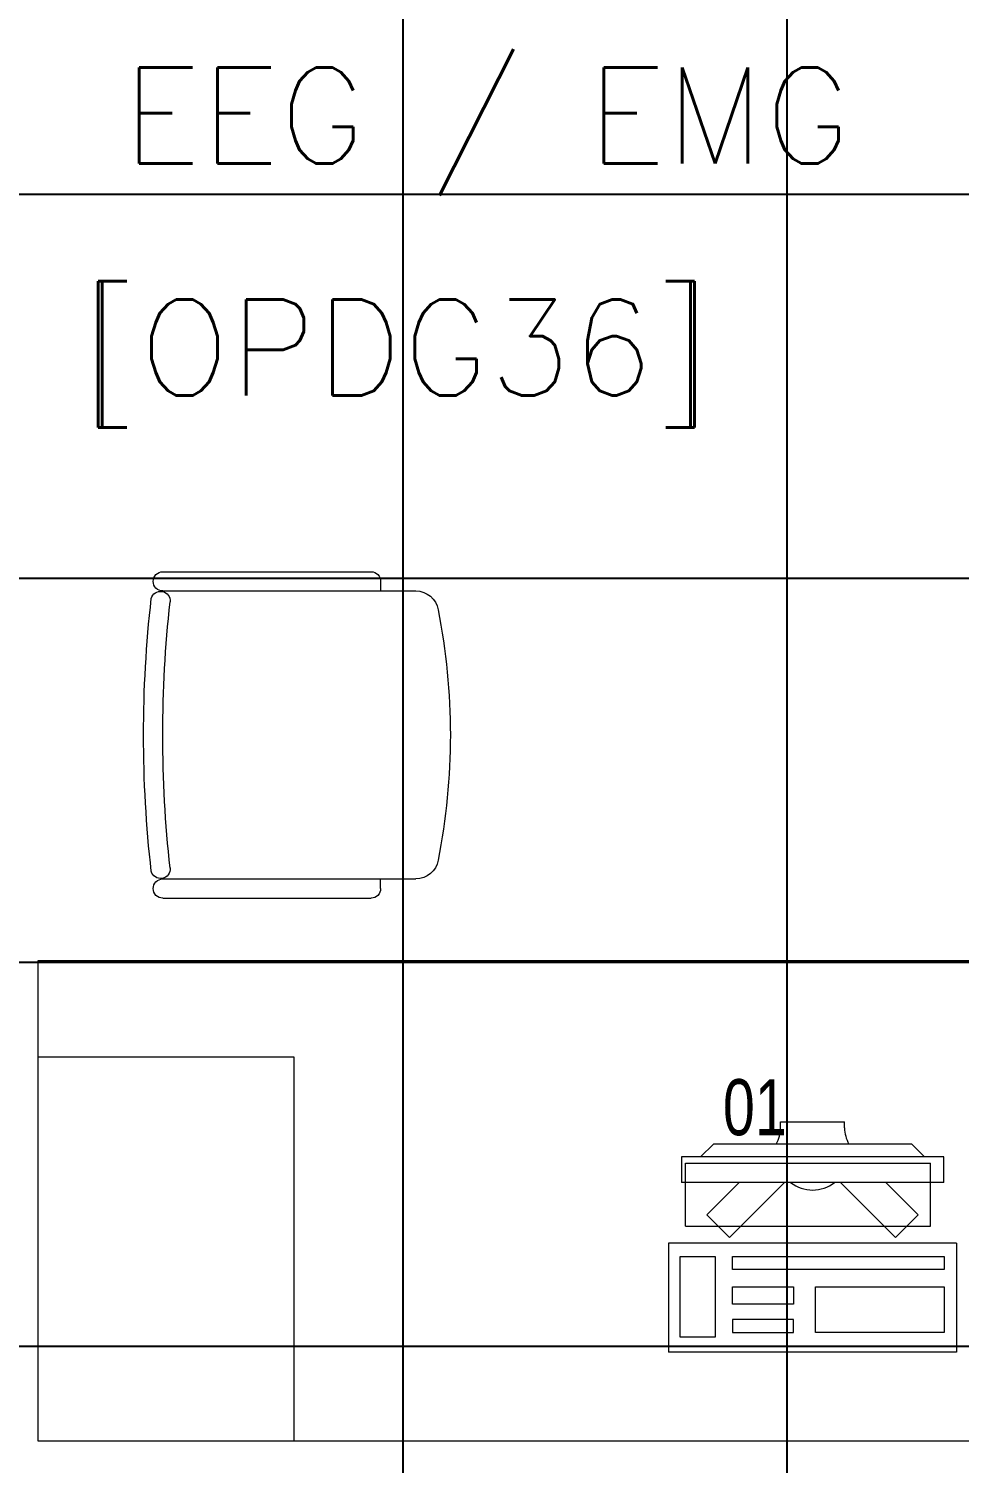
# Model space of a CAD drawing. Header units: inches. Extents: x -12418 to 472786, y -29325 to 19878.
# Drawn here: x 46774 to 48228, y -6183 to -3942 of the extents above; entities that cross this region are included whole.
import ezdxf
from ezdxf import colors
from ezdxf.entities.mleader import LeaderData, LeaderLine
from ezdxf.math import Vec2, Vec3

# ---------------------------------------------------------------- set-up
doc = ezdxf.new("R2010")
doc.units = ezdxf.units.IN
doc.header["$LTSCALE"] = 25
doc.header["$MEASUREMENT"] = 0
doc.linetypes.add('00-Ground Floor$0$HIDDEN', pattern=[9.525, 6.35, -3.175])
doc.linetypes.add('DASHDOT', pattern=[25.4, 12.7, -6.35, 0, -6.35])
doc.layers.get('0').update_dxf_attribs({"color": 8})
for name, color, linetype, lineweight in [('00-Ground Floor$0$72_EGR_BASE_TEXT', 252, 'Continuous', 5), ('00-Ground Floor$0$72_EGR_EQP_TAG', 142, 'Continuous', 5), ('00-Ground Floor$0$LOADING', 253, 'Continuous', 5), ('E-LITE-CLNG-CNDT', 6, 'DASHDOT', 35), ('T-DATA-TEXT', 2, 'Continuous', 25)]:
    doc.layers.add(name, color=color, linetype=linetype, lineweight=lineweight)
doc.layers.add('00-Ground Floor$0$False Ceiling', color=251, linetype='Continuous')
doc.styles.add('00-Ground Floor$0$SIMPLEX', font='SIMPLEX.shx', dxfattribs={"height": 150})
doc.styles.add('00-Ground Floor$0$X3G_ENTITY_257CFD', font='swisscl.ttf', dxfattribs={"height": 200})
doc.styles.add('DC_Elc_Romans', font='elc_romans.shx', dxfattribs={"width": 0.7})

# ---------------------------------------------------------------- blocks, each defined once
blk = doc.blocks.new('00-Ground Floor$0$GF21043-P')
at = {"color": 0}
for p, q in [((0.8, 0.75), (-0.8, 0.75)), ((-0.8, 0.75), (-0.8, 0)), ((-0.8, 0), (0.8, 0))]:
    blk.add_line(p, q, dxfattribs=at)
at = {"color": 0, "linetype": '00-Ground Floor$0$HIDDEN'}
for p, q in [((-0.8, 0.6), (-0.4, 0.6)), ((-0.4, 0.6), (-0.4, 0))]:
    blk.add_line(p, q, dxfattribs=at)
blk = doc.blocks.new('00-Ground Floor$0$GF21016-P')
at = {"layer": '00-Ground Floor$0$LOADING', "extrusion": (-1.24384e-09, -1.20261e-09, -1)}
for p, q in [((0.0128, 0.0179), (0.0128, 0.4136)), ((0.4628, 0.0179), (0.4628, 0.4136)), ((-0.0172, 0.0179), (-0.0172, 0.3435)), ((-0.0022, 0.3585), (0.0128, 0.3585)), ((0.4778, 0.3585), (0.4628, 0.3585)), ((0.4928, 0.0179), (0.4928, 0.3435)), ((0.4778, 0.0029), (0.4778, 0.0029))]:
    blk.add_line(p, q, dxfattribs=at)
for centre, radius, start, end in [((-0.2378, -0.5362), 1.0036, 78.7568, 101.2432), ((-0.0478, 0.4136), 0.035, 0, 80.6557), ((-0.4278, 0.4136), 0.035, 99.3443, 180), ((0.0022, 0.3435), 0.015, 0, 90), ((-0.4778, 0.3435), 0.015, 90, 180), ((-0.0284, 0.0145), 0.015, 284.3864, 95.5209), ((-0.2378, 1.8928), 1.8749, 263.6341, 276.3659), ((-0.4471, 0.0145), 0.015, 84.4791, 255.6136), ((0.0022, 0.0179), 0.015, 270, 0), ((0.0022, 0.0179), 0.015, 180, 270), ((-0.2378, 1.8734), 1.8855, 263.5119, 276.4881), ((-0.4778, 0.0179), 0.015, 270, 0), ((-0.4778, 0.0179), 0.015, 180, 270)]:
    blk.add_arc(centre, radius, start, end, dxfattribs=at)
blk = doc.blocks.new('00-Ground Floor$0$ITCWLS1-P')
at = {"layer": '00-Ground Floor$0$LOADING'}
for p, q in [((-0.17, 0.45), (-0.17, 0)), ((-0.17, 0.45), (0, 0.45)), ((0, 0.45), (0, 0)), ((-0.2651, 0.43, 0), (-0.3051, 0.43, 0)), ((-0.3051, 0.43, 0), (-0.3051, 0.02, 0)), ((-0.2651, 0.43, 0), (-0.2651, 0.02, 0)), ((-0.1496, 0.4305), (-0.1291, 0.4305)), ((-0.1291, 0.4305), (-0.1291, 0.4089)), ((-0.197, 0.4094), (-0.295, 0.4094)), ((-0.295, 0.0264), (-0.295, 0.4094)), ((-0.197, 0.0264), (-0.197, 0.4094)), ((-0.3251, 0.38, 0), (-0.3051, 0.4, 0)), ((-0.3251, 0.38, 0), (-0.3251, 0.07, 0)), ((-0.3503, 0.275), (-0.3596, 0.275)), ((-0.3596, 0.175), (-0.3596, 0.275)), ((-0.3503, 0.175), (-0.3596, 0.175)), ((-0.3251, 0.07, 0), (-0.3051, 0.05, 0)), ((-0.197, 0.0264), (-0.295, 0.0264)), ((-0.3051, 0.02, 0), (-0.2651, 0.02, 0)), ((-0.17, 0), (0, 0))]:
    blk.add_line(p, q, dxfattribs=at)
at = {"layer": '00-Ground Floor$0$LOADING', "extrusion": (2.48281e-10, 3.18408e-10, -1)}
for p, q in [((-0.2651, 0.3395), (-0.2144, 0.3902)), ((-0.1791, 0.3548), (-0.2144, 0.3902)), ((-0.2651, 0.2688), (-0.1791, 0.3548))]:
    blk.add_line(p, q, dxfattribs=at)
at = {"layer": '00-Ground Floor$0$LOADING', "extrusion": (2.48281e-10, -3.18408e-10, -1)}
for p, q in [((-0.2651, 0.1812), (-0.1791, 0.0952)), ((-0.2651, 0.1105), (-0.2144, 0.0598)), ((-0.1791, 0.0952), (-0.2144, 0.0598))]:
    blk.add_line(p, q, dxfattribs=at)
at = {"layer": '00-Ground Floor$0$LOADING'}
for points in [[(-0.1291, 0.4089), (-0.1291, 0.1), (-0.1496, 0.1), (-0.1496, 0.4305)], [(-0.1496, 0.1), (-0.1496, 0.1), (-0.1496, 0.1), (-0.1496, 0.1), (-0.1496, 0.1), (-0.1496, 0.1), (-0.1496, 0.1), (-0.1496, 0.1), (-0.1496, 0.1)], [(-0.1496, 0.1), (-0.1496, 0.1), (-0.1496, 0.1), (-0.1496, 0.1), (-0.1496, 0.1), (-0.1496, 0.1), (-0.1496, 0.1), (-0.1496, 0.1), (-0.1496, 0.1), (-0.1496, 0.1), (-0.1496, 0.1), (-0.1496, 0.1), (-0.1496, 0.1), (-0.1496, 0.1), (-0.1496, 0.1), (-0.1496, 0.1), (-0.1496, 0.1), (-0.1496, 0.1)], [(-0.1496, 0.1), (-0.1496, 0.1), (-0.1496, 0.1), (-0.1496, 0.1), (-0.1496, 0.1), (-0.1496, 0.1), (-0.1496, 0.1), (-0.1496, 0.1), (-0.1496, 0.1), (-0.1496, 0.1)], [(-0.1496, 0.1), (-0.1496, 0.1), (-0.1496, 0.1), (-0.1496, 0.1), (-0.1496, 0.1), (-0.1496, 0.1), (-0.1496, 0.1)], [(-0.1496, 0.1), (-0.1496, 0.1), (-0.1496, 0.1), (-0.1496, 0.1), (-0.1496, 0.1), (-0.1496, 0.1), (-0.1496, 0.1), (-0.1496, 0.1), (-0.1496, 0.1), (-0.1496, 0.1)], [(-0.1496, 0.1), (-0.1496, 0.1), (-0.1496, 0.1), (-0.1496, 0.1), (-0.1496, 0.1), (-0.1496, 0.1), (-0.1496, 0.1), (-0.1496, 0.1), (-0.1496, 0.1), (-0.1496, 0.1), (-0.1496, 0.1), (-0.1496, 0.1), (-0.1496, 0.1), (-0.1496, 0.1), (-0.1496, 0.1)], [(-0.1496, 0.1), (-0.1496, 0.1), (-0.1496, 0.1), (-0.1496, 0.1), (-0.1496, 0.1), (-0.1496, 0.1), (-0.1496, 0.1), (-0.1496, 0.1), (-0.1496, 0.1), (-0.1496, 0.1)], [(-0.1496, 0.1), (-0.1496, 0.1), (-0.1496, 0.1), (-0.1496, 0.1), (-0.1496, 0.1), (-0.1496, 0.1), (-0.1496, 0.1), (-0.1496, 0.1), (-0.1496, 0.1), (-0.1496, 0.1)], [(-0.1496, 0.1), (-0.1496, 0.1), (-0.1496, 0.1), (-0.1496, 0.1), (-0.1496, 0.1), (-0.1496, 0.1), (-0.1496, 0.1), (-0.1496, 0.1), (-0.1496, 0.1), (-0.1496, 0.1), (-0.1496, 0.1), (-0.1496, 0.1), (-0.1496, 0.1), (-0.1496, 0.1), (-0.1496, 0.1), (-0.1496, 0.1), (-0.1496, 0.1), (-0.1496, 0.1), (-0.1496, 0.1), (-0.1496, 0.1), (-0.1496, 0.1), (-0.1496, 0.1), (-0.1496, 0.1), (-0.1496, 0.1), (-0.1496, 0.1), (-0.1496, 0.1), (-0.1496, 0.1), (-0.1496, 0.1), (-0.1496, 0.1), (-0.1496, 0.1), (-0.1496, 0.1), (-0.1496, 0.1), (-0.1496, 0.1), (-0.1496, 0.1), (-0.1496, 0.1), (-0.1496, 0.1), (-0.1496, 0.1), (-0.1496, 0.1), (-0.1496, 0.1), (-0.1496, 0.1), (-0.1496, 0.1), (-0.1496, 0.1), (-0.1496, 0.1), (-0.1496, 0.1), (-0.1496, 0.1), (-0.1496, 0.1), (-0.1496, 0.1), (-0.1496, 0.1), (-0.1496, 0.1), (-0.1496, 0.1), (-0.1496, 0.1), (-0.1496, 0.1), (-0.1496, 0.1), (-0.1496, 0.1)], [(-0.1496, 0.1), (-0.1496, 0.1), (-0.1496, 0.1), (-0.1496, 0.1), (-0.1496, 0.1), (-0.1496, 0.1), (-0.1496, 0.1), (-0.1496, 0.1), (-0.1496, 0.1), (-0.1496, 0.1), (-0.1496, 0.1), (-0.1496, 0.1), (-0.1496, 0.1), (-0.1496, 0.1), (-0.1496, 0.1), (-0.1496, 0.1), (-0.1496, 0.1), (-0.1496, 0.1), (-0.1496, 0.1), (-0.1496, 0.1), (-0.1496, 0.1), (-0.1496, 0.1), (-0.1496, 0.1), (-0.1496, 0.1), (-0.1496, 0.1), (-0.1496, 0.1), (-0.1496, 0.1), (-0.1496, 0.1), (-0.1496, 0.1), (-0.1496, 0.1), (-0.1496, 0.1), (-0.1496, 0.1), (-0.1496, 0.1), (-0.1496, 0.1), (-0.1496, 0.1), (-0.1496, 0.1), (-0.1496, 0.1), (-0.1496, 0.1), (-0.1496, 0.1), (-0.1496, 0.1), (-0.1496, 0.1), (-0.1496, 0.1), (-0.1496, 0.1), (-0.1496, 0.1), (-0.1496, 0.1), (-0.1496, 0.1), (-0.1496, 0.1), (-0.1496, 0.1), (-0.1496, 0.1), (-0.1496, 0.1), (-0.1496, 0.1), (-0.1496, 0.1), (-0.1496, 0.1), (-0.1496, 0.1), (-0.1496, 0.1), (-0.1496, 0.1), (-0.1496, 0.1), (-0.1496, 0.1), (-0.1496, 0.1), (-0.1496, 0.1), (-0.1496, 0.1), (-0.1496, 0.1), (-0.1496, 0.1), (-0.1496, 0.1), (-0.1496, 0.1), (-0.1496, 0.1), (-0.1496, 0.1), (-0.1496, 0.1), (-0.1496, 0.1), (-0.1496, 0.1), (-0.1496, 0.1), (-0.1496, 0.1), (-0.1496, 0.1), (-0.1496, 0.1), (-0.1496, 0.1), (-0.1496, 0.1), (-0.1496, 0.1), (-0.1496, 0.1), (-0.1496, 0.1), (-0.1496, 0.1), (-0.1496, 0.1), (-0.1496, 0.1), (-0.1496, 0.1), (-0.1496, 0.1), (-0.1496, 0.1), (-0.1496, 0.1), (-0.1496, 0.1), (-0.1496, 0.1), (-0.1496, 0.1)], [(-0.1496, 0.1), (-0.1496, 0.1), (-0.1496, 0.1), (-0.1496, 0.1), (-0.1496, 0.1), (-0.1496, 0.1), (-0.1496, 0.1), (-0.1496, 0.1), (-0.1496, 0.1), (-0.1496, 0.1), (-0.1496, 0.1), (-0.1496, 0.1)], [(-0.1496, 0.1), (-0.1496, 0.1), (-0.1496, 0.1), (-0.1496, 0.1), (-0.1496, 0.1), (-0.1496, 0.1), (-0.1496, 0.1)], [(-0.1496, 0.1), (-0.1496, 0.1), (-0.1496, 0.1), (-0.1496, 0.1), (-0.1496, 0.1), (-0.1496, 0.1), (-0.1496, 0.1), (-0.1496, 0.1), (-0.1496, 0.1), (-0.1496, 0.1), (-0.1496, 0.1), (-0.1496, 0.1), (-0.1496, 0.1), (-0.1496, 0.1), (-0.1496, 0.1), (-0.1496, 0.1), (-0.1496, 0.1)], [(-0.1496, 0.1), (-0.1496, 0.1), (-0.1496, 0.1), (-0.1496, 0.1), (-0.1496, 0.1), (-0.1496, 0.1), (-0.1496, 0.1), (-0.1496, 0.1), (-0.1496, 0.1), (-0.1496, 0.1), (-0.1496, 0.1), (-0.1496, 0.1), (-0.1496, 0.1), (-0.1496, 0.1), (-0.1496, 0.1), (-0.1496, 0.1), (-0.1496, 0.1), (-0.1496, 0.1), (-0.1496, 0.1), (-0.1496, 0.1), (-0.1496, 0.1), (-0.1496, 0.1), (-0.1496, 0.1), (-0.1496, 0.1), (-0.1496, 0.1), (-0.1496, 0.1), (-0.1496, 0.1), (-0.1496, 0.1), (-0.1496, 0.1), (-0.1496, 0.1), (-0.1496, 0.1), (-0.1496, 0.1), (-0.1496, 0.1), (-0.1496, 0.1), (-0.1496, 0.1), (-0.1496, 0.1), (-0.1496, 0.1), (-0.1496, 0.1), (-0.1496, 0.1), (-0.1496, 0.1), (-0.1496, 0.1), (-0.1496, 0.1), (-0.1496, 0.1), (-0.1496, 0.1), (-0.1496, 0.1), (-0.1496, 0.1), (-0.1496, 0.1), (-0.1496, 0.1), (-0.1496, 0.1), (-0.1496, 0.1), (-0.1496, 0.1), (-0.1496, 0.1), (-0.1496, 0.1), (-0.1496, 0.1), (-0.1496, 0.1), (-0.1496, 0.1), (-0.1496, 0.1), (-0.1496, 0.1), (-0.1496, 0.1), (-0.1496, 0.1), (-0.1496, 0.1), (-0.1496, 0.1), (-0.1496, 0.1), (-0.1496, 0.1), (-0.1496, 0.1), (-0.1496, 0.1), (-0.1496, 0.1), (-0.1496, 0.1), (-0.1496, 0.1), (-0.1496, 0.1), (-0.1496, 0.1), (-0.1496, 0.1), (-0.1496, 0.1), (-0.1496, 0.1), (-0.1496, 0.1), (-0.1496, 0.1), (-0.1496, 0.1), (-0.1496, 0.1), (-0.1496, 0.1), (-0.1496, 0.1), (-0.1496, 0.1), (-0.1496, 0.1), (-0.1496, 0.1), (-0.1496, 0.1), (-0.1496, 0.1), (-0.1496, 0.1), (-0.1496, 0.1), (-0.1496, 0.1), (-0.1496, 0.1), (-0.1496, 0.1), (-0.1496, 0.1), (-0.1496, 0.1), (-0.1496, 0.1), (-0.1496, 0.1), (-0.1496, 0.1), (-0.1496, 0.1), (-0.1496, 0.1), (-0.1496, 0.1), (-0.1496, 0.1), (-0.1496, 0.1), (-0.1496, 0.1), (-0.1496, 0.1), (-0.1496, 0.1), (-0.1496, 0.1), (-0.1496, 0.1), (-0.1496, 0.1), (-0.1496, 0.1), (-0.1496, 0.1), (-0.1496, 0.1), (-0.1496, 0.1), (-0.1496, 0.1)], [(-0.1496, 0.1), (-0.1496, 0.1), (-0.1496, 0.1), (-0.1496, 0.1), (-0.1496, 0.1), (-0.1496, 0.1), (-0.1496, 0.1), (-0.1496, 0.1)]]:
    blk.add_lwpolyline(points, dxfattribs=at)
for points in [[(-0.1019, 0.4305), (-0.0304, 0.4305), (-0.0304, 0.2294), (-0.1019, 0.2294)], [(-0.1019, 0.1954), (-0.0747, 0.1954), (-0.0747, 0.1), (-0.1019, 0.1)], [(-0.0304, 0.1954), (-0.0508, 0.1954), (-0.0508, 0.1), (-0.0304, 0.1)], [(-0.1496, 0.1), (-0.1496, 0.1), (-0.1496, 0.1), (-0.1496, 0.1), (-0.1496, 0.1), (-0.1496, 0.1), (-0.1496, 0.1), (-0.1496, 0.1), (-0.1496, 0.1), (-0.1496, 0.1), (-0.1496, 0.1), (-0.1496, 0.1), (-0.1496, 0.1), (-0.1496, 0.1), (-0.1496, 0.1), (-0.1496, 0.1), (-0.1496, 0.1), (-0.1496, 0.1), (-0.1496, 0.1), (-0.1496, 0.1), (-0.1496, 0.1), (-0.1496, 0.1), (-0.1496, 0.1), (-0.1496, 0.1), (-0.1496, 0.1), (-0.1496, 0.1), (-0.1496, 0.1), (-0.1496, 0.1), (-0.1496, 0.1), (-0.1496, 0.1), (-0.1496, 0.1), (-0.1496, 0.1), (-0.1496, 0.1), (-0.1496, 0.1), (-0.1496, 0.1), (-0.1496, 0.1), (-0.1496, 0.1), (-0.1496, 0.1), (-0.1496, 0.1), (-0.1496, 0.1), (-0.1496, 0.1), (-0.1496, 0.1), (-0.1496, 0.1), (-0.1496, 0.1), (-0.1496, 0.1), (-0.1496, 0.1), (-0.1496, 0.1), (-0.1496, 0.1), (-0.1496, 0.1), (-0.1496, 0.1), (-0.1496, 0.1), (-0.1496, 0.1), (-0.1496, 0.1), (-0.1496, 0.1), (-0.1496, 0.1), (-0.1496, 0.1), (-0.1496, 0.1), (-0.1496, 0.1), (-0.1496, 0.1), (-0.1496, 0.1), (-0.1496, 0.1), (-0.1496, 0.1), (-0.1496, 0.1), (-0.1496, 0.1), (-0.1496, 0.1), (-0.1496, 0.1), (-0.1496, 0.1), (-0.1496, 0.1), (-0.1496, 0.1), (-0.1496, 0.1), (-0.1496, 0.1), (-0.1496, 0.1), (-0.1496, 0.1), (-0.1496, 0.1), (-0.1496, 0.1), (-0.1496, 0.1), (-0.1496, 0.1), (-0.1496, 0.1), (-0.1496, 0.1), (-0.1496, 0.1), (-0.1496, 0.1), (-0.1496, 0.1), (-0.1496, 0.1), (-0.1496, 0.1), (-0.1496, 0.1), (-0.1496, 0.1), (-0.1496, 0.1), (-0.1496, 0.1), (-0.1496, 0.1), (-0.1496, 0.1), (-0.1496, 0.1), (-0.1496, 0.1), (-0.1496, 0.1), (-0.1496, 0.1), (-0.1496, 0.1), (-0.1496, 0.1), (-0.1496, 0.1), (-0.1496, 0.1), (-0.1496, 0.1), (-0.1496, 0.1), (-0.1496, 0.1), (-0.1496, 0.1), (-0.1496, 0.1), (-0.1496, 0.1), (-0.1496, 0.1), (-0.1496, 0.1), (-0.1496, 0.1), (-0.1496, 0.1), (-0.1496, 0.1), (-0.1496, 0.1), (-0.1496, 0.1), (-0.1496, 0.1), (-0.1496, 0.1), (-0.1496, 0.1), (-0.1496, 0.1), (-0.1496, 0.1), (-0.1496, 0.1), (-0.1496, 0.1), (-0.1496, 0.1), (-0.1496, 0.1), (-0.1496, 0.1), (-0.1496, 0.1), (-0.1496, 0.1), (-0.1496, 0.1), (-0.1496, 0.1), (-0.1496, 0.1), (-0.1496, 0.1), (-0.1496, 0.1), (-0.1496, 0.1), (-0.1496, 0.1), (-0.1496, 0.1), (-0.1496, 0.1), (-0.1496, 0.1), (-0.1496, 0.1), (-0.1496, 0.1), (-0.1496, 0.1), (-0.1496, 0.1), (-0.1496, 0.1), (-0.1496, 0.1), (-0.1496, 0.1), (-0.1496, 0.1), (-0.1496, 0.1), (-0.1496, 0.1), (-0.1496, 0.1), (-0.1496, 0.1), (-0.1496, 0.1), (-0.1496, 0.1), (-0.1496, 0.1), (-0.1496, 0.1), (-0.1496, 0.1), (-0.1496, 0.1), (-0.1496, 0.1), (-0.1496, 0.1), (-0.1496, 0.1), (-0.1496, 0.1), (-0.1496, 0.1), (-0.1496, 0.1), (-0.1496, 0.1), (-0.1496, 0.1), (-0.1496, 0.1), (-0.1496, 0.1), (-0.1496, 0.1), (-0.1496, 0.1), (-0.1496, 0.1), (-0.1496, 0.1), (-0.1496, 0.1), (-0.1496, 0.1), (-0.1496, 0.1), (-0.1496, 0.1), (-0.1496, 0.1), (-0.1496, 0.1), (-0.1496, 0.1), (-0.1496, 0.1), (-0.1496, 0.1), (-0.1496, 0.1), (-0.1496, 0.1), (-0.1496, 0.1), (-0.1496, 0.1), (-0.1496, 0.1), (-0.1496, 0.1), (-0.1496, 0.1), (-0.1496, 0.1), (-0.1496, 0.1), (-0.1496, 0.1), (-0.1496, 0.1), (-0.1496, 0.1), (-0.1496, 0.1), (-0.1496, 0.1), (-0.1496, 0.1), (-0.1496, 0.1), (-0.1496, 0.1), (-0.1496, 0.1), (-0.1496, 0.1), (-0.1496, 0.1), (-0.1496, 0.1), (-0.1496, 0.1), (-0.1496, 0.1), (-0.1496, 0.1), (-0.1496, 0.1), (-0.1496, 0.1), (-0.1496, 0.1), (-0.1496, 0.1), (-0.1496, 0.1), (-0.1496, 0.1), (-0.1496, 0.1), (-0.1496, 0.1), (-0.1496, 0.1), (-0.1496, 0.1), (-0.1496, 0.1), (-0.1496, 0.1), (-0.1496, 0.1), (-0.1496, 0.1), (-0.1496, 0.1), (-0.1496, 0.1), (-0.1496, 0.1), (-0.1496, 0.1), (-0.1496, 0.1), (-0.1496, 0.1), (-0.1496, 0.1), (-0.1496, 0.1), (-0.1496, 0.1), (-0.1496, 0.1), (-0.1496, 0.1), (-0.1496, 0.1), (-0.1496, 0.1), (-0.1496, 0.1), (-0.1496, 0.1), (-0.1496, 0.1), (-0.1496, 0.1), (-0.1496, 0.1), (-0.1496, 0.1), (-0.1496, 0.1), (-0.1496, 0.1), (-0.1496, 0.1), (-0.1496, 0.1), (-0.1496, 0.1), (-0.1496, 0.1), (-0.1496, 0.1), (-0.1496, 0.1), (-0.1496, 0.1), (-0.1496, 0.1), (-0.1496, 0.1), (-0.1496, 0.1), (-0.1496, 0.1), (-0.1496, 0.1), (-0.1496, 0.1), (-0.1496, 0.1), (-0.1496, 0.1), (-0.1496, 0.1), (-0.1496, 0.1), (-0.1496, 0.1), (-0.1496, 0.1), (-0.1496, 0.1), (-0.1496, 0.1), (-0.1496, 0.1), (-0.1496, 0.1), (-0.1496, 0.1), (-0.1496, 0.1), (-0.1496, 0.1), (-0.1496, 0.1), (-0.1496, 0.1), (-0.1496, 0.1), (-0.1496, 0.1), (-0.1496, 0.1), (-0.1496, 0.1), (-0.1496, 0.1), (-0.1496, 0.1), (-0.1496, 0.1), (-0.1496, 0.1), (-0.1496, 0.1), (-0.1496, 0.1), (-0.1496, 0.1), (-0.1496, 0.1), (-0.1496, 0.1), (-0.1496, 0.1), (-0.1496, 0.1), (-0.1496, 0.1)], [(-0.1496, 0.1), (-0.1496, 0.1), (-0.1496, 0.1), (-0.1496, 0.1), (-0.1496, 0.1), (-0.1496, 0.1), (-0.1496, 0.1), (-0.1496, 0.1), (-0.1496, 0.1), (-0.1496, 0.1), (-0.1496, 0.1), (-0.1496, 0.1), (-0.1496, 0.1), (-0.1496, 0.1), (-0.1496, 0.1), (-0.1496, 0.1), (-0.1496, 0.1), (-0.1496, 0.1), (-0.1496, 0.1), (-0.1496, 0.1), (-0.1496, 0.1), (-0.1496, 0.1), (-0.1496, 0.1), (-0.1496, 0.1), (-0.1496, 0.1), (-0.1496, 0.1), (-0.1496, 0.1), (-0.1496, 0.1), (-0.1496, 0.1), (-0.1496, 0.1), (-0.1496, 0.1), (-0.1496, 0.1), (-0.1496, 0.1), (-0.1496, 0.1), (-0.1496, 0.1), (-0.1496, 0.1), (-0.1496, 0.1), (-0.1496, 0.1), (-0.1496, 0.1), (-0.1496, 0.1), (-0.1496, 0.1), (-0.1496, 0.1), (-0.1496, 0.1), (-0.1496, 0.1), (-0.1496, 0.1), (-0.1496, 0.1), (-0.1496, 0.1), (-0.1496, 0.1), (-0.1496, 0.1), (-0.1496, 0.1), (-0.1496, 0.1), (-0.1496, 0.1), (-0.1496, 0.1), (-0.1496, 0.1), (-0.1496, 0.1), (-0.1496, 0.1), (-0.1496, 0.1), (-0.1496, 0.1), (-0.1496, 0.1), (-0.1496, 0.1), (-0.1496, 0.1), (-0.1496, 0.1), (-0.1496, 0.1), (-0.1496, 0.1), (-0.1496, 0.1), (-0.1496, 0.1), (-0.1496, 0.1), (-0.1496, 0.1), (-0.1496, 0.1), (-0.1496, 0.1), (-0.1496, 0.1), (-0.1496, 0.1), (-0.1496, 0.1), (-0.1496, 0.1), (-0.1496, 0.1), (-0.1496, 0.1), (-0.1496, 0.1), (-0.1496, 0.1), (-0.1496, 0.1), (-0.1496, 0.1), (-0.1496, 0.1), (-0.1496, 0.1), (-0.1496, 0.1), (-0.1496, 0.1), (-0.1496, 0.1), (-0.1496, 0.1), (-0.1496, 0.1), (-0.1496, 0.1), (-0.1496, 0.1), (-0.1496, 0.1), (-0.1496, 0.1), (-0.1496, 0.1), (-0.1496, 0.1), (-0.1496, 0.1), (-0.1496, 0.1), (-0.1496, 0.1), (-0.1496, 0.1), (-0.1496, 0.1), (-0.1496, 0.1), (-0.1496, 0.1), (-0.1496, 0.1), (-0.1496, 0.1), (-0.1496, 0.1), (-0.1496, 0.1), (-0.1496, 0.1), (-0.1496, 0.1), (-0.1496, 0.1), (-0.1496, 0.1), (-0.1496, 0.1), (-0.1496, 0.1), (-0.1496, 0.1), (-0.1496, 0.1), (-0.1496, 0.1), (-0.1496, 0.1), (-0.1496, 0.1), (-0.1496, 0.1), (-0.1496, 0.1), (-0.1496, 0.1), (-0.1496, 0.1), (-0.1496, 0.1), (-0.1496, 0.1), (-0.1496, 0.1), (-0.1496, 0.1), (-0.1496, 0.1), (-0.1496, 0.1), (-0.1496, 0.1), (-0.1496, 0.1), (-0.1496, 0.1), (-0.1496, 0.1), (-0.1496, 0.1), (-0.1496, 0.1), (-0.1496, 0.1), (-0.1496, 0.1), (-0.1496, 0.1), (-0.1496, 0.1), (-0.1496, 0.1), (-0.1496, 0.1), (-0.1496, 0.1), (-0.1496, 0.1), (-0.1496, 0.1), (-0.1496, 0.1), (-0.1496, 0.1), (-0.1496, 0.1), (-0.1496, 0.1), (-0.1496, 0.1), (-0.1496, 0.1), (-0.1496, 0.1), (-0.1496, 0.1), (-0.1496, 0.1), (-0.1496, 0.1), (-0.1496, 0.1), (-0.1496, 0.1), (-0.1496, 0.1), (-0.1496, 0.1), (-0.1496, 0.1), (-0.1496, 0.1), (-0.1496, 0.1), (-0.1496, 0.1), (-0.1496, 0.1), (-0.1496, 0.1), (-0.1496, 0.1), (-0.1496, 0.1), (-0.1496, 0.1), (-0.1496, 0.1), (-0.1496, 0.1), (-0.1496, 0.1), (-0.1496, 0.1), (-0.1496, 0.1), (-0.1496, 0.1), (-0.1496, 0.1), (-0.1496, 0.1), (-0.1496, 0.1), (-0.1496, 0.1), (-0.1496, 0.1), (-0.1496, 0.1), (-0.1496, 0.1), (-0.1496, 0.1), (-0.1496, 0.1), (-0.1496, 0.1), (-0.1496, 0.1), (-0.1496, 0.1), (-0.1496, 0.1), (-0.1496, 0.1), (-0.1496, 0.1), (-0.1496, 0.1), (-0.1496, 0.1), (-0.1496, 0.1), (-0.1496, 0.1), (-0.1496, 0.1), (-0.1496, 0.1), (-0.1496, 0.1), (-0.1496, 0.1), (-0.1496, 0.1), (-0.1496, 0.1), (-0.1496, 0.1), (-0.1496, 0.1), (-0.1496, 0.1), (-0.1496, 0.1), (-0.1496, 0.1), (-0.1496, 0.1), (-0.1496, 0.1), (-0.1496, 0.1), (-0.1496, 0.1), (-0.1496, 0.1), (-0.1496, 0.1), (-0.1496, 0.1), (-0.1496, 0.1), (-0.1496, 0.1), (-0.1496, 0.1), (-0.1496, 0.1), (-0.1496, 0.1), (-0.1496, 0.1), (-0.1496, 0.1), (-0.1496, 0.1)], [(-0.1496, 0.1), (-0.1496, 0.1), (-0.1496, 0.1), (-0.1496, 0.1), (-0.1496, 0.1), (-0.1496, 0.1), (-0.1496, 0.1), (-0.1496, 0.1), (-0.1496, 0.1), (-0.1496, 0.1), (-0.1496, 0.1), (-0.1496, 0.1), (-0.1496, 0.1), (-0.1496, 0.1), (-0.1496, 0.1), (-0.1496, 0.1), (-0.1496, 0.1), (-0.1496, 0.1), (-0.1496, 0.1), (-0.1496, 0.1), (-0.1496, 0.1), (-0.1496, 0.1), (-0.1496, 0.1), (-0.1496, 0.1), (-0.1496, 0.1), (-0.1496, 0.1), (-0.1496, 0.1), (-0.1496, 0.1), (-0.1496, 0.1), (-0.1496, 0.1), (-0.1496, 0.1), (-0.1496, 0.1), (-0.1496, 0.1), (-0.1496, 0.1), (-0.1496, 0.1), (-0.1496, 0.1), (-0.1496, 0.1), (-0.1496, 0.1), (-0.1496, 0.1), (-0.1496, 0.1), (-0.1496, 0.1), (-0.1496, 0.1), (-0.1496, 0.1), (-0.1496, 0.1), (-0.1496, 0.1), (-0.1496, 0.1), (-0.1496, 0.1), (-0.1496, 0.1), (-0.1496, 0.1), (-0.1496, 0.1), (-0.1496, 0.1), (-0.1496, 0.1), (-0.1496, 0.1), (-0.1496, 0.1), (-0.1496, 0.1), (-0.1496, 0.1), (-0.1496, 0.1), (-0.1496, 0.1), (-0.1496, 0.1), (-0.1496, 0.1), (-0.1496, 0.1), (-0.1496, 0.1), (-0.1496, 0.1), (-0.1496, 0.1), (-0.1496, 0.1), (-0.1496, 0.1), (-0.1496, 0.1), (-0.1496, 0.1), (-0.1496, 0.1), (-0.1496, 0.1), (-0.1496, 0.1), (-0.1496, 0.1), (-0.1496, 0.1), (-0.1496, 0.1), (-0.1496, 0.1), (-0.1496, 0.1), (-0.1496, 0.1), (-0.1496, 0.1), (-0.1496, 0.1), (-0.1496, 0.1), (-0.1496, 0.1), (-0.1496, 0.1), (-0.1496, 0.1), (-0.1496, 0.1), (-0.1496, 0.1), (-0.1496, 0.1), (-0.1496, 0.1), (-0.1496, 0.1), (-0.1496, 0.1), (-0.1496, 0.1), (-0.1496, 0.1), (-0.1496, 0.1), (-0.1496, 0.1), (-0.1496, 0.1), (-0.1496, 0.1), (-0.1496, 0.1), (-0.1496, 0.1), (-0.1496, 0.1), (-0.1496, 0.1), (-0.1496, 0.1), (-0.1496, 0.1), (-0.1496, 0.1), (-0.1496, 0.1), (-0.1496, 0.1), (-0.1496, 0.1), (-0.1496, 0.1), (-0.1496, 0.1), (-0.1496, 0.1), (-0.1496, 0.1), (-0.1496, 0.1), (-0.1496, 0.1), (-0.1496, 0.1), (-0.1496, 0.1), (-0.1496, 0.1), (-0.1496, 0.1), (-0.1496, 0.1), (-0.1496, 0.1), (-0.1496, 0.1), (-0.1496, 0.1), (-0.1496, 0.1), (-0.1496, 0.1), (-0.1496, 0.1), (-0.1496, 0.1), (-0.1496, 0.1), (-0.1496, 0.1), (-0.1496, 0.1), (-0.1496, 0.1), (-0.1496, 0.1), (-0.1496, 0.1), (-0.1496, 0.1), (-0.1496, 0.1), (-0.1496, 0.1), (-0.1496, 0.1), (-0.1496, 0.1), (-0.1496, 0.1), (-0.1496, 0.1), (-0.1496, 0.1), (-0.1496, 0.1), (-0.1496, 0.1), (-0.1496, 0.1), (-0.1496, 0.1), (-0.1496, 0.1), (-0.1496, 0.1), (-0.1496, 0.1), (-0.1496, 0.1), (-0.1496, 0.1), (-0.1496, 0.1), (-0.1496, 0.1), (-0.1496, 0.1), (-0.1496, 0.1), (-0.1496, 0.1), (-0.1496, 0.1), (-0.1496, 0.1), (-0.1496, 0.1), (-0.1496, 0.1), (-0.1496, 0.1), (-0.1496, 0.1), (-0.1496, 0.1), (-0.1496, 0.1), (-0.1496, 0.1), (-0.1496, 0.1), (-0.1496, 0.1), (-0.1496, 0.1), (-0.1496, 0.1), (-0.1496, 0.1), (-0.1496, 0.1), (-0.1496, 0.1), (-0.1496, 0.1), (-0.1496, 0.1), (-0.1496, 0.1), (-0.1496, 0.1), (-0.1496, 0.1), (-0.1496, 0.1), (-0.1496, 0.1), (-0.1496, 0.1), (-0.1496, 0.1), (-0.1496, 0.1), (-0.1496, 0.1), (-0.1496, 0.1), (-0.1496, 0.1), (-0.1496, 0.1), (-0.1496, 0.1), (-0.1496, 0.1), (-0.1496, 0.1), (-0.1496, 0.1), (-0.1496, 0.1), (-0.1496, 0.1), (-0.1496, 0.1), (-0.1496, 0.1), (-0.1496, 0.1), (-0.1496, 0.1), (-0.1496, 0.1), (-0.1496, 0.1), (-0.1496, 0.1), (-0.1496, 0.1), (-0.1496, 0.1), (-0.1496, 0.1), (-0.1496, 0.1), (-0.1496, 0.1), (-0.1496, 0.1), (-0.1496, 0.1), (-0.1496, 0.1), (-0.1496, 0.1), (-0.1496, 0.1), (-0.1496, 0.1), (-0.1496, 0.1), (-0.1496, 0.1), (-0.1496, 0.1), (-0.1496, 0.1), (-0.1496, 0.1), (-0.1496, 0.1), (-0.1496, 0.1), (-0.1496, 0.1), (-0.1496, 0.1), (-0.1496, 0.1), (-0.1496, 0.1), (-0.1496, 0.1), (-0.1496, 0.1), (-0.1496, 0.1)], [(-0.1496, 0.0727), (-0.0236, 0.0727), (-0.0236, 0.0182), (-0.1496, 0.0182)]]:
    blk.add_lwpolyline(points, close=True, dxfattribs=at)
for centre, radius, start, end in [((-0.3503, 0.325), 0.05, 270, 300.3093), ((-0.3089, 0.225), 0.0556, 321.9431, 38.0569), ((-0.3503, 0.125), 0.05, 59.6907, 90)]:
    blk.add_arc(centre, radius, start, end, dxfattribs=at)
blk = doc.blocks.new('00-Ground Floor$0$A$Ce9e1c4c3')
at = {"layer": '00-Ground Floor$0$False Ceiling', "color": 254, "linetype": 'Continuous'}
for p, q in [((-52640.6, -6847.4), (-52640.6, -2847.4)), ((-52040.6, -6847.4), (-52040.6, -2847.4)), ((-54641.5, -4200), (-51257.6, -4200)), ((-54641.5, -4800), (-51257.6, -4800)), ((-54641.5, -5400), (-51257.6, -5400)), ((-54641.5, -6000), (-51257.6, -6000))]:
    blk.add_line(p, q, dxfattribs=at)
blk = doc.blocks.new('00-Ground Floor')
at = {"layer": '00-Ground Floor$0$False Ceiling', "color": 254}
blk.add_blockref('00-Ground Floor$0$A$Ce9e1c4c3', (100000, 0), dxfattribs=at)
at = {"layer": '00-Ground Floor$0$LOADING', "color": 1, "extrusion": (-1.86519e-05, -4.75185e-05, 1), "xscale": 1000.000000000001, "yscale": 1000.000000000001, "zscale": -1000.000000000011, "rotation": 269.9999749024569}
blk.add_blockref('00-Ground Floor$0$GF21016-P', (46965.5, -4807.4, -0.7), dxfattribs=at)
at = {"layer": '00-Ground Floor$0$LOADING', "extrusion": (-2.24019e-05, -2.34045e-18, 1), "xscale": 1000, "yscale": 1000, "zscale": 1000, "rotation": 359.9999999999999}
blk.add_blockref('00-Ground Floor$0$GF21043-P', (47588.3, -6148.1, -1.1), dxfattribs=at)
at = {"layer": '00-Ground Floor$0$LOADING', "extrusion": (1.94017e-16, -8.01373e-06, 1), "xscale": 1000.000000000008, "yscale": 1000.000000000008, "zscale": 1000.000000000008, "rotation": 270.0000000064647}
blk.add_blockref('00-Ground Floor$0$ITCWLS1-P', (47774.1, -6009.5, 0), dxfattribs=at)
at = {"layer": '00-Ground Floor$0$72_EGR_BASE_TEXT', "char_height": 150, "attachment_point": 2, "style": '00-Ground Floor$0$SIMPLEX'}
for s, insert in [('EEG / EMG', (47489.8, -4002.3)), ('[OPDG36]', (47348.5, -4364.8, 0))]:
    blk.add_mtext(s, dxfattribs=dict(at, insert=insert))
at = {"layer": '00-Ground Floor$0$72_EGR_EQP_TAG', "insert": (47908.8, -5583.1, 0), "char_height": 87.47, "attachment_point": 2, "style": '00-Ground Floor$0$X3G_ENTITY_257CFD'}
blk.add_mtext('01', dxfattribs=at)
blk = doc.blocks.new('DC_Arrow-ArrowEllipse')
at = {"color": 0}
blk.add_ellipse((0, 0), major_axis=(0.4, 0), ratio=0.4, dxfattribs=at)
at = {"color": 0, "ltscale": 0.5}
blk.add_solid([(-1.4, 0.167), (-0.4, 0), (-1.4, -0.167)], dxfattribs=at)

msp = doc.modelspace()

# ---------------------------------------------------------------- block references
at = {"layer": 'E-LITE-CLNG-CNDT'}
msp.add_blockref('00-Ground Floor', (0, 0), dxfattribs=at)

# ---------------------------------------------------------------- leaders
at = {"layer": 'T-DATA-TEXT'}
ml = msp.add_multileader_mtext('Standard', dxfattribs=at)
ml.set_content('PUBLIC ADDRESS\\PRACK FOR PAGING \\PAND BACKGROUND MUSIC', color=256, style='DC_Elc_Romans')
ml.set_leader_properties(color=45)
ml.build(insert=Vec2(0, 0))
ml.multileader.update_dxf_attribs({"dogleg_length": 2, "arrow_head_size": 200, "scale": 100})
ctx = ml.context
ctx.base_point, ctx.scale, ctx.char_height, ctx.arrow_head_size, ctx.landing_gap_size, ctx.plane_origin = Vec3(24257.3, -3688.1), 100, 200, 200, 200, Vec3(21785.8, -948.5)
notes = []
notes.append((ctx, [(0, (1, 1, 0), (24057.3, -3688.1), (1, 0), 200, [(1, [(21214.6, -6047.4)], 0, [])])]))
ctx.mtext.insert, ctx.mtext.width, ctx.mtext.flow_direction = Vec3(24457.3, -3588.1), 4483.29, 5
ml = msp.add_multileader_mtext('Standard', dxfattribs=at)
ml.set_content('LINE 3 TO SOUND RACK\\PIN DATA ROOM  ', color=256, style='DC_Elc_Romans')
ml.set_leader_properties(color=45)
ml.set_arrow_properties(name='DC_Arrow-ArrowEllipse')
ml.build(insert=Vec2(0, 0))
ml.multileader.update_dxf_attribs({"dogleg_length": 2, "arrow_head_size": 200, "scale": 100})
ctx = ml.context
ctx.base_point, ctx.scale, ctx.char_height, ctx.arrow_head_size, ctx.landing_gap_size, ctx.plane_origin = Vec3(15417.5, -3725.9, 0), 100, 200, 200, 200, Vec3(33834.9, 2941.3, 0)
notes.append((ctx, [(1, (1, 1, 0), (18597.5, -3725.9, 0), (-1, 0), 200, [(0, [(19555.7, -4847.4, 0)], 0, [])])]))
ctx.mtext.insert, ctx.mtext.width, ctx.mtext.flow_direction = Vec3(15617.5, -3625.9, 0), 2820.295, 5
for ctx, leaders in notes:
    for number, flags, end, landing, length, lines in leaders:
        leader = LeaderData()
        leader.index, (leader.has_last_leader_line, leader.has_dogleg_vector, leader.attachment_direction) = number, flags
        leader.last_leader_point, leader.dogleg_vector, leader.dogleg_length = Vec3(end), Vec3(landing), length
        for number, points, colour, breaks in lines:
            line = LeaderLine()
            line.index, line.vertices, line.color, line.breaks = number, Vec3.list(points), colors.encode_raw_color(colour), breaks
            leader.lines.append(line)
        ctx.leaders.append(leader)

doc.saveas('drawing.dxf')
